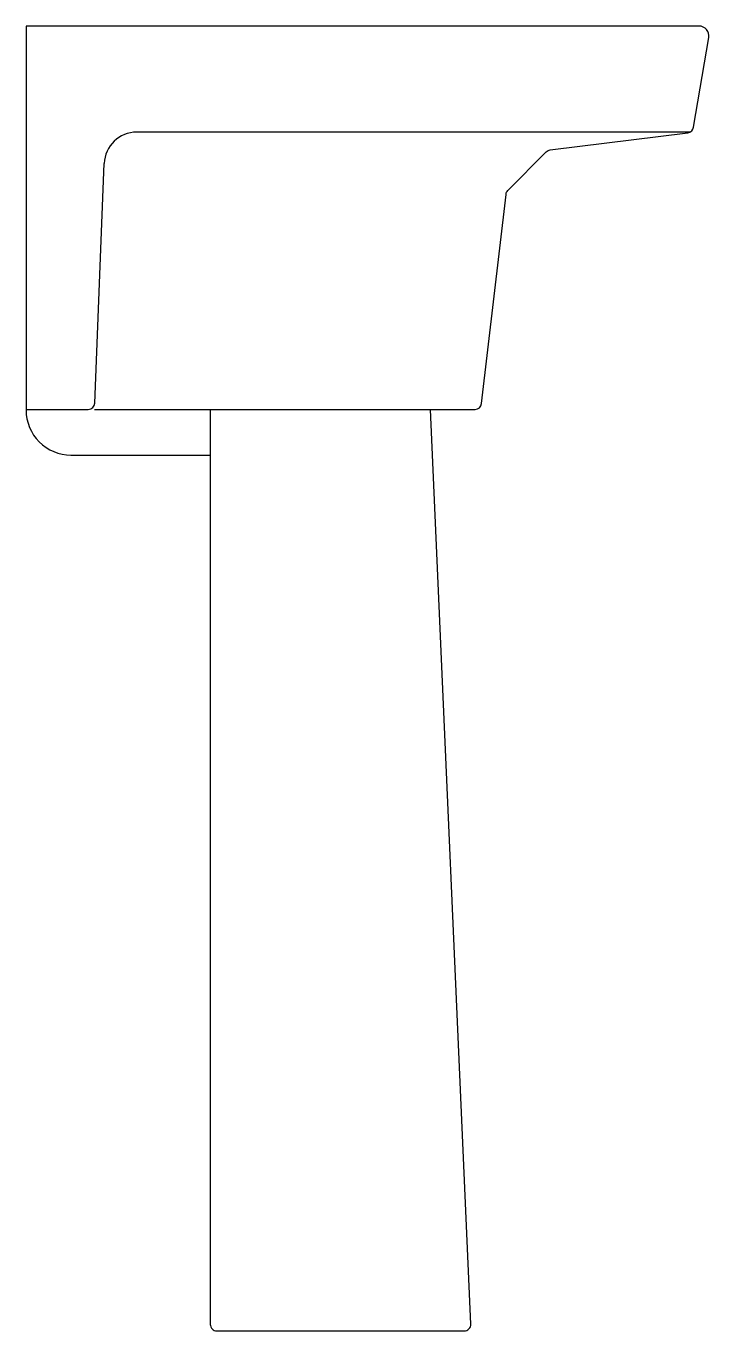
# Model space of a CAD drawing. Extents: x 0 to 0.425, y 0 to 0.811.
import ezdxf

# ---------------------------------------------------------------- set-up
doc = ezdxf.new("R2010")
doc.units = 0
doc.header["$LTSCALE"] = 0.5
doc.layers.get('0').update_dxf_attribs({"linetype": 'CONTINUOUS'})

msp = doc.modelspace()

# ---------------------------------------------------------------- linework, layer by layer
for p, q in [((0.04273, 0.57664), (0.04857, 0.7256)), ((0, 0.57275), (0.03868, 0.57275))]:
    msp.add_line(p, q)
msp.add_lwpolyline([(0.42456, 0.80387, 0.464212), (0.41856, 0.81097), (0, 0.81097), (0, 0.57275), (0, 0.57224, 0.414214), (0.02788, 0.54436), (0.11455, 0.54436), (0.11455, 0.00405, 0.414214), (0.1186, 0), (0.2725, 0, 0.427225), (0.27656, 0.00423), (0.2514, 0.57275), (0.27922, 0.57275, 0.380444), (0.28324, 0.57633), (0.29848, 0.70637, -0.167771), (0.29963, 0.70876), (0.32351, 0.73282, -0.167771), (0.32589, 0.73399), (0.41162, 0.7447, 0.331056), (0.41511, 0.74805)], format="xyb", close=True)
for points in [[(0.41288, 0.74508), (0.06883, 0.74508)], [(0.04258, 0.57275), (0.2514, 0.57275)]]:
    msp.add_lwpolyline(points)
msp.add_lwpolyline([(0.11455, 0.57275), (0.11455, 0.54436, 0.414214)], format="xyb")
for centre, radius, start, end in [((0.06883, 0.7248), 0.02027, 90, 177.75426), ((0.03868, 0.5768), 0.00405, 270, 357.75426)]:
    msp.add_arc(centre, radius, start, end)

doc.saveas('drawing.dxf')
